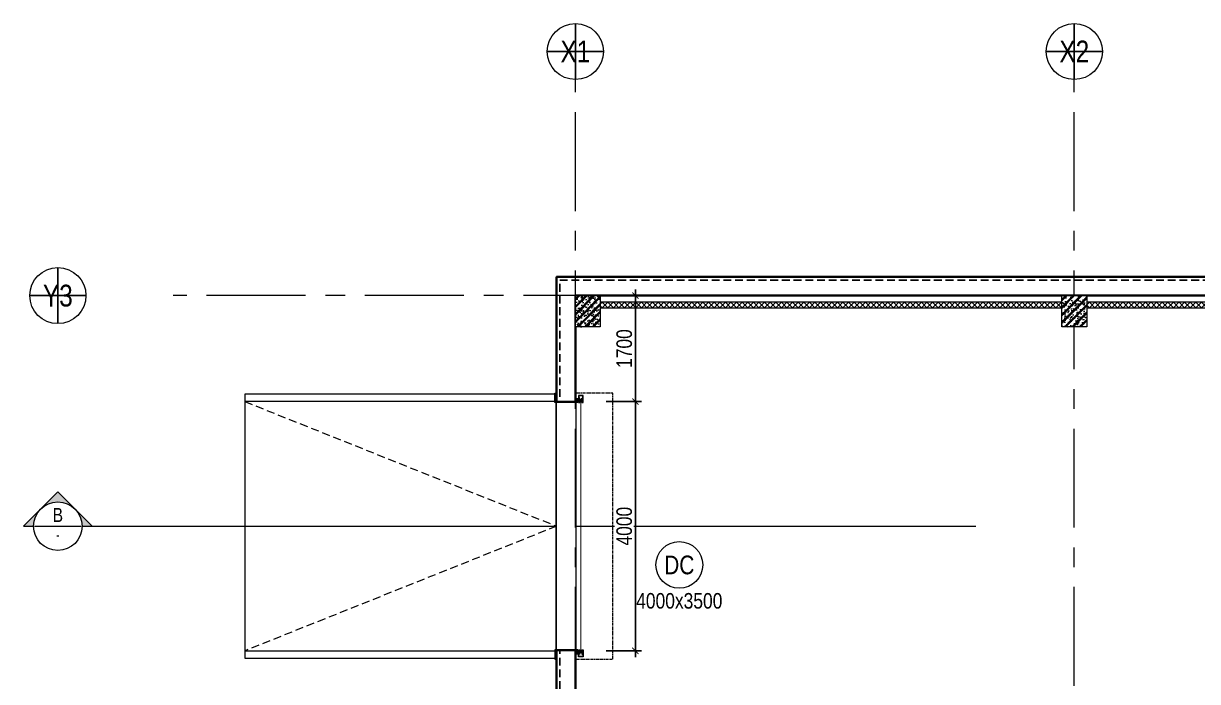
# Model space of a CAD drawing. Header units: millimetres. Extents: x -547695 to 905972, y -1055718 to 167349.
# Drawn here: x -533919 to -515093, y -839483 to -828923 of the extents above; entities that cross this region are included whole.
import ezdxf
from ezdxf.enums import TextEntityAlignment as Align
from ezdxf.xclip import XClip

# ---------------------------------------------------------------- set-up
doc = ezdxf.new("R2010")
doc.units = ezdxf.units.MM
doc.header["$XCLIPFRAME"] = 0
for name, pattern in [('$0$BASE-A0$0$HIDDEN', [0.375, 0.25, -0.125]), ('CENTER', [50.8, 31.75, -6.35, 6.35, -6.35]), ('HIDDEN', [9.525, 6.35, -3.175]), ('XR-MBT1$0$HID', [2.3, 1.5, -0.8])]:
    doc.linetypes.add(name, pattern=pattern)
doc.layers.get('DEFPOINTS').update_dxf_attribs({"color": 1, "lineweight": 25})
doc.layers.add('8', color=8, linetype='Continuous')
doc.layers.add('S-DIM', color=8, linetype='Continuous')
for name, color, linetype, lineweight in [('A-COLS', 9, 'Continuous', 9), ('A-DOOR', 142, 'Continuous', 9), ('A-GRID', 250, 'CENTER', 15), ('A-HEVY', 111, 'Continuous', 35), ('A-HIDD', 45, 'HIDDEN', 9), ('A-PATT', 252, 'Continuous', 9), ('A-SYMBOLS', 10, 'Continuous', 13), ('A-WALL', 12, 'Continuous', 13), ('A-WALL-INT', 31, 'Continuous', 9)]:
    doc.layers.add(name, color=color, linetype=linetype, lineweight=lineweight)
doc.styles.add('VTK _ Arial_2.5 mm', font='arial.ttf', dxfattribs={"width": 0.8})
doc.styles.add('VTK_Arial', font='arial.ttf', dxfattribs={"width": 0.8})
doc.styles.add('VTK_Arial_3.5 mm', font='arial.ttf', dxfattribs={"width": 0.8, "height": 3.5})
doc.dimstyles.new('A-2.5-DIM100', dxfattribs={"dimscale": 100, "dimtxt": 2.5, "dimasz": 1, "dimexe": 1, "dimexo": 0, "dimgap": 0.5, "dimtad": 1, "dimdec": 0, "dimzin": 12, "dimdsep": 46, "dimtxsty": 'VTK_Arial', "dimblk": 'ARCHTICK', "dimcen": 0, "dimdle": 1, "dimclrd": 256, "dimclre": 256, "dimclrt": 7, "dimadec": 1, "dimazin": 3, "dimtfac": 1, "dimtdec": 0, "dimtmove": 0, "dimatfit": 2, "dimfxl": 20, "dimtfill": 1, "dimtolj": 1, "dimtzin": 0, "dimlwd": -1, "dimlwe": -1, "dimarcsym": 0})

# ---------------------------------------------------------------- blocks, each defined once
blk = doc.blocks.new('*U116')
h = blk.add_hatch(color=256)
h.paths.add_polyline_path([(0, 7.35), (3.68, 3.68, 0.198912), (0, 5.2, 0.198912), (-3.68, 3.68)])
h.paths.add_polyline_path([(7.35, 0), (5.2, 0, 0.198912), (3.68, 3.68)])
h.paths.add_polyline_path([(-3.68, 3.68, 0.198912), (-5.2, 0), (-7.35, 0)])
blk.add_line((-5, 0), (5, 0))
blk.add_lwpolyline([(5.2, 0), (7.35, 0), (0, 7.35), (-7.35, 0), (-5.2, 0)])
at = {"linetype": 'HIDDEN', "ltscale": 30}
blk.add_lwpolyline([(6, 0), (491.82, 0)], dxfattribs=at)
blk.add_circle((0, 0), 5.2)
at = {"color": 7, "style": 'VTK_Arial', "width": 0.8, "flags": 8}
for tag, p in [('VIEW-NUMBER1', (0, 0)), ('VIEW-NUMBER2', (497.82, 0))]:
    blk.add_attdef(tag, text='', height=3, dxfattribs=at).set_placement(p, align=Align.BOTTOM_CENTER)
for tag, p in [('SHEET-NUMBER1', (0, -0.87)), ('SHEET-NUMBER2', (497.82, -0.87))]:
    blk.add_attdef(tag, text='', height=2, dxfattribs=at).set_placement(p, align=Align.TOP_CENTER)
blk = doc.blocks.new('ERBHRTHB4T')
at = {"color": 0}
blk.add_wipeout([(-200, 100), (200, 100), (200, -400), (-200, -400)], dxfattribs=at).dxf.layer = '8'
at = {"layer": 'A-PATT'}
h = blk.add_hatch(dxfattribs=at)
h.set_pattern_fill('BT-01', color=256, scale=20, style=0, double=1, pattern_type=2)
h.set_pattern_definition([(50, (115612.73, 26820), (143.45204, -12.55043), [15, -165]), (355, (115612.73, 26820), (-27.75027, 150.43843), [12, -132]), (100.4514, (115624.68, 26818.95), (115.70188, 137.88791), [12.74804, -140.22842]), (46.1842, (115612.73, 26860), (213.4482, -33.1038), [22.5, -247.5]), (96.6356, (115630.52, 26857.24), (186.93254, 194.82357), [19.12206, -210.3426]), (351.1842, (115612.73, 26860), (186.9324, 194.8237), [18, -198]), (21, (115632.73, 26850), (119.38141, -80.52378), [15, -165]), (326, (115632.73, 26850), (48.66307, 145.03), [12, -132]), (71.4514, (115642.68, 26843.29), (168.04453, 64.5061), [12.74804, -140.22842]), (37.5, (115612.73, 26820), (2.43197, 66.57877), [0, -130.4, 0, -134, 0, -132.5]), (7.5, (115612.73, 26820), (52.613907, 78.882342), [0, -76.4, 0, -127.4, 0, -50.5]), (327.5, (115568.13, 26820), (106.764487, -4.510974), [0, -50, 0, -156, 0, -207]), (317.5, (115548.13, 26820), (116.637234, 20.021), [0, -65, 0, -103.6, 0, -147]), (45, (115612.73, 26820), (-60.104076, 60.104076), []), (45, (115612.73, 26844.5), (-60.104076, 60.104076), [])])
h.paths.add_polyline_path([(200, 100), (200, -400), (-200, -400), (-200, 100)])
at = {"color": 0}
blk.add_lwpolyline([(-200, 100), (200, 100), (200, -400), (-200, -400)], close=True, dxfattribs=at)
blk = doc.blocks.new('ERYUJH76Y')
at = {"layer": 'A-GRID', "ltscale": 50}
for points in [[(-24000, 3348), (-24000, 25008)], [(-16000, 3348), (-16000, 25008)], [(4694, 21428), (-30447, 21428)]]:
    blk.add_lwpolyline(points, dxfattribs=at)
at = {"layer": 'A-COLS'}
for p in [(-23800, 21328), (-16000, 21328)]:
    blk.add_blockref('ERBHRTHB4T', p, dxfattribs=at)
blk = doc.blocks.new('*U49')
for p, q in [((-3985, 425), (-4095, 425)), ((-4095, 425), (-4095, 350)), ((-3988, 422), (-4092, 422)), ((-4010, 416), (-4053, 416)), ((-4053, 403), (-4053, 416)), ((-4053, 408), (-4053, 408)), ((-4037, 403), (-4053, 403)), ((-4013, 413), (-4050, 413)), ((-4050, 406), (-4050, 413)), ((-4037, 406), (-4050, 406)), ((-4037, 406), (-4037, 403)), ((-4023, 406), (-4013, 406)), ((-4013, 406), (-4023, 406)), ((-4023, 403), (-4023, 406)), ((-4023, 403), (-3985, 403)), ((-4013, 406), (-4013, 413)), ((-4010, 406), (-4010, 416)), ((-4010, 406), (-3988, 406)), ((-3988, 406), (-3988, 422)), ((-3985, 403), (-3985, 425)), ((-15, 403), (-15, 425)), ((-15, 425), (95, 425)), ((23, 403), (-15, 403)), ((-12, 406), (-12, 422)), ((-12, 422), (92, 422)), ((10, 406), (-12, 406)), ((10, 406), (10, 416)), ((10, 416), (53, 416)), ((13, 406), (13, 413)), ((13, 413), (50, 413)), ((23, 406), (13, 406)), ((13, 406), (23, 406)), ((23, 403), (23, 406)), ((37, 406), (37, 403)), ((37, 406), (50, 406)), ((37, 403), (53, 403)), ((50, 406), (50, 413)), ((53, 403), (53, 416)), ((53, 408), (53, 408)), ((95, 425), (95, 350))]:
    blk.add_line(p, q)
for points in [[(-4037, 403, 0.277794), (-4010, 396, -0.278361), (-4023, 403)], [(37, 403, -0.277794), (10, 396, 0.278361), (23, 403)]]:
    blk.add_lwpolyline(points, format="xyb")
at = {"color": 250}
blk.add_wipeout([(0, 0), (-4000, 0), (-4000, 300), (0, 300)], dxfattribs=at)
for p, q in [((-4092, 422), (-4092, 353)), ((92, 422), (92, 353)), ((-4095, 350), (-3985, 350)), ((-4092, 353), (-3988, 353)), ((-4037, 373), (-4053, 373)), ((-4053, 373), (-4053, 360)), ((-4053, 368), (-4053, 368)), ((-4010, 360), (-4053, 360)), ((-4037, 370), (-4050, 370)), ((-4050, 370), (-4050, 363)), ((-4013, 363), (-4050, 363)), ((-4037, 370), (-4037, 373)), ((-3985, 373), (-4023, 373)), ((-4023, 373), (-4023, 370)), ((-4013, 370), (-4023, 370)), ((-4013, 370), (-4013, 363)), ((-3988, 370), (-4010, 370)), ((-4010, 370), (-4010, 360)), ((-4000, 300), (-4000, 0)), ((-3988, 353), (-3988, 370)), ((-3985, 350), (-3985, 373)), ((-15, 350), (-15, 373)), ((-15, 373), (23, 373)), ((95, 350), (-15, 350)), ((-12, 353), (-12, 370)), ((-12, 370), (10, 370)), ((92, 353), (-12, 353)), ((0, 300), (0, 0)), ((10, 370), (10, 360)), ((10, 360), (53, 360)), ((13, 370), (23, 370)), ((13, 370), (13, 363)), ((13, 363), (50, 363)), ((23, 373), (23, 370)), ((37, 370), (37, 373)), ((37, 373), (53, 373)), ((37, 370), (50, 370)), ((50, 370), (50, 363)), ((53, 373), (53, 360)), ((53, 368), (53, 368))]:
    blk.add_line(p, q)
at = {"color": 1}
for p, q in [((-4002, 348), (-4048, 302)), ((-4048, 348), (-4002, 302)), ((2, 348), (48, 302)), ((48, 348), (2, 302))]:
    blk.add_line(p, q, dxfattribs=at)
at = {"linetype": 'XR-MBT1$0$HID', "ltscale": 10}
blk.add_lwpolyline([(50, 300), (135, 300), (135, 900), (-4135, 900), (-4135, 544), (-4135, 544), (-4135, 300), (-4050, 300)], dxfattribs=at)
for points in [[(-4037, 373, -0.277794), (-4010, 379, 0.278361), (-4023, 373)], [(37, 373, 0.277794), (10, 379, -0.278361), (23, 373)]]:
    blk.add_lwpolyline(points, format="xyb")
at = {"linetype": 'XR-MBT1$0$HID', "ltscale": 10, "const_width": 20}
blk.add_lwpolyline([(-4025, 388), (25, 388)], dxfattribs=at)
for points in [[(-4000, 350), (-4000, 340), (-3985, 340), (-3985, -30), (-4135, -30), (-4135, -15), (-4123, -15), (-4123, 0)], [(-4050, 350), (-4000, 350), (-4000, 300), (-4050, 300), (-4050, 350)], [(0, 350), (0, 340), (-15, 340), (-15, -30), (135, -30), (135, -15), (123, -15), (123, 0)], [(50, 350), (0, 350), (0, 300), (50, 300), (50, 350)]]:
    blk.add_lwpolyline(points)
for points in [[(-4048, 348), (-4002, 348), (-4002, 302), (-4048, 302)], [(48, 348), (2, 348), (2, 302), (48, 302)]]:
    blk.add_lwpolyline(points, close=True)
at = {"style": 'VTK_Arial', "width": 0.8}
blk.add_attdef('DFDFD', (-1866, 322), '', height=100, dxfattribs=at)
blk = doc.blocks.new('rty')
at = {"layer": 'A-HIDD', "ltscale": 20}
blk.add_lwpolyline([(0, 2000), (5000, 0), (0, -2000)], dxfattribs=at)
at = {"layer": 'A-PATT'}
for points in [[(0, -2120), (5000, -2120), (5000, 2120), (0, 2120)], [(0, -2000), (5000, -2000), (5000, 2000), (0, 2000)]]:
    blk.add_lwpolyline(points, close=True, dxfattribs=at)
blk = doc.blocks.new('RHRTHRHRT')
at = {"layer": 'A-PATT', "transparency": 33554620}
h = blk.add_hatch(dxfattribs=at)
h.set_pattern_fill('ANSI37', color=256, scale=20)
h.set_pattern_definition([(45, (-12900, -14800), (-44.90128, 44.90128), []), (135, (-12900, -14800), (-44.90128, -44.90128), [])])
h.paths.add_polyline_path([(-100, -4567), (-200, -4567), (-200, -14800), (-100, -14800)])
h.paths.add_polyline_path([(0, -500), (-24900, -500), (-24900, -400), (0, -400)])
h.paths.add_polyline_path([(-100, -2115), (-200, -2115), (-200, -500), (-100, -500)])
at = {"layer": 'A-HEVY'}
blk.add_lwpolyline([(-25600, -7075), (-25600, 0), (0, 0), (0, -300), (-25300, -300), (-25300, -7075)], dxfattribs=at)
at = {"layer": 'A-WALL-INT'}
blk.add_lwpolyline([(0, -500), (-24900, -500), (-24900, -400), (0, -400)], close=True, dxfattribs=at)
at = {"layer": 'DEFPOINTS', "linetype": '$0$BASE-A0$0$HIDDEN', "ltscale": 500}
blk.add_lwpolyline([(-25550, -50), (0, -50), (0, -15050), (-25550, -15050)], close=True, dxfattribs=at)
at = {"layer": 'A-DOOR', "rotation": 270}
blk.add_blockref('*U49', (-25600, -6000), dxfattribs=at)
at = {"layer": 'A-WALL'}
blk.add_blockref('rty', (-30600, -4000), dxfattribs=at)
at = {"layer": 'A-GRID'}
ref = blk.add_blockref('ERYUJH76Y', (-1300, -21728), dxfattribs=at)
XClip(ref).set_block_clipping_path([(-32069.3798585372, 5005.1306604635), (6367.1031573832, 26504.5361301411)])
blk = doc.blocks.new('_ARCHTICK')
at = {"color": 0, "linetype": 'ByBlock', "const_width": 0.15}
blk.add_lwpolyline([(-0.5, -0.5), (0.5, 0.5)], dxfattribs=at)
blk = doc.blocks.new('*D407')
at = {"layer": 'DEFPOINTS', "color": 0, "transparency": 16777216}
for p in [(-524575, -834990), (-524575, -838990), (-524107, -838990)]:
    blk.add_point(p, dxfattribs=at)
at = {"layer": 'S-DIM', "transparency": 16777216}
for p, q in [((-524107, -834890), (-524107, -839090)), ((-524575, -834990), (-524007, -834990)), ((-524575, -838990), (-524007, -838990))]:
    blk.add_line(p, q, dxfattribs=at)
at = {"layer": 'S-DIM', "transparency": 16777216, "xscale": 100, "yscale": 100, "zscale": 100}
for p, rotation in [((-524107, -834990), 90), ((-524107, -838990), 270)]:
    blk.add_blockref('_ARCHTICK', p, dxfattribs=dict(at, rotation=rotation))
at = {"layer": 'S-DIM', "color": 7, "transparency": 16777216, "insert": (-524285, -836990), "char_height": 250, "attachment_point": 5, "rotation": 90, "style": 'VTK_Arial', "bg_fill": 3, "box_fill_scale": 1.1, "bg_fill_color": 257, "bg_fill_transparency": 0}
blk.add_mtext('\\A1;4000', dxfattribs=at)
blk = doc.blocks.new('*U311')
blk.add_wipeout([(4.5, 0), (4.46, -0.56), (4.36, -1.12), (4.18, -1.66), (3.94, -2.17), (3.64, -2.65), (3.28, -3.08), (2.87, -3.47), (2.41, -3.8), (1.92, -4.07), (1.39, -4.28), (0.84, -4.42), (0.28, -4.49), (-0.28, -4.49), (-0.84, -4.42), (-1.39, -4.28), (-1.92, -4.07), (-2.41, -3.8), (-2.87, -3.47), (-3.28, -3.08), (-3.64, -2.65), (-3.94, -2.17), (-4.18, -1.66), (-4.36, -1.12), (-4.46, -0.56), (-4.5, 0), (-4.46, 0.56), (-4.36, 1.12), (-4.18, 1.66), (-3.94, 2.17), (-3.64, 2.65), (-3.28, 3.08), (-2.87, 3.47), (-2.41, 3.8), (-1.92, 4.07), (-1.39, 4.28), (-0.84, 4.42), (-0.28, 4.49), (0.28, 4.49), (0.84, 4.42), (1.39, 4.28), (1.92, 4.07), (2.41, 3.8), (2.87, 3.47), (3.28, 3.08), (3.64, 2.65), (3.94, 2.17), (4.18, 1.66), (4.36, 1.12), (4.46, 0.56)])
blk.add_circle((0, 0), 4.5)
at = {"layer": 'DEFPOINTS', "color": 250}
for p, q in [((0, 4.5), (0, -4.5)), ((-4.5, 0), (4.5, 0))]:
    blk.add_line(p, q, dxfattribs=at)
at = {"color": 7, "style": 'VTK_Arial_3.5 mm', "width": 0.8}
blk.add_attdef('X12', text='', height=3.5, dxfattribs=at).set_placement((0, 0), align=Align.MIDDLE_CENTER)
blk = doc.blocks.new('*U314')
blk.add_wipeout([(4.5, 0), (4.46, -0.56), (4.36, -1.12), (4.18, -1.66), (3.94, -2.17), (3.64, -2.65), (3.28, -3.08), (2.87, -3.47), (2.41, -3.8), (1.92, -4.07), (1.39, -4.28), (0.84, -4.42), (0.28, -4.49), (-0.28, -4.49), (-0.84, -4.42), (-1.39, -4.28), (-1.92, -4.07), (-2.41, -3.8), (-2.87, -3.47), (-3.28, -3.08), (-3.64, -2.65), (-3.94, -2.17), (-4.18, -1.66), (-4.36, -1.12), (-4.46, -0.56), (-4.5, 0), (-4.46, 0.56), (-4.36, 1.12), (-4.18, 1.66), (-3.94, 2.17), (-3.64, 2.65), (-3.28, 3.08), (-2.87, 3.47), (-2.41, 3.8), (-1.92, 4.07), (-1.39, 4.28), (-0.84, 4.42), (-0.28, 4.49), (0.28, 4.49), (0.84, 4.42), (1.39, 4.28), (1.92, 4.07), (2.41, 3.8), (2.87, 3.47), (3.28, 3.08), (3.64, 2.65), (3.94, 2.17), (4.18, 1.66), (4.36, 1.12), (4.46, 0.56)])
blk.add_circle((0, 0), 4.5)
at = {"layer": 'DEFPOINTS', "color": 250}
for p, q in [((0, 4.5), (0, -4.5)), ((-4.5, 0), (4.5, 0))]:
    blk.add_line(p, q, dxfattribs=at)
at = {"color": 7, "style": 'VTK_Arial_3.5 mm', "width": 0.8}
blk.add_attdef('X12', text='', height=3.5, dxfattribs=at).set_placement((0, 0), align=Align.MIDDLE_CENTER)
blk = doc.blocks.new('*U315')
blk.add_wipeout([(4.5, 0), (4.46, -0.56), (4.36, -1.12), (4.18, -1.66), (3.94, -2.17), (3.64, -2.65), (3.28, -3.08), (2.87, -3.47), (2.41, -3.8), (1.92, -4.07), (1.39, -4.28), (0.84, -4.42), (0.28, -4.49), (-0.28, -4.49), (-0.84, -4.42), (-1.39, -4.28), (-1.92, -4.07), (-2.41, -3.8), (-2.87, -3.47), (-3.28, -3.08), (-3.64, -2.65), (-3.94, -2.17), (-4.18, -1.66), (-4.36, -1.12), (-4.46, -0.56), (-4.5, 0), (-4.46, 0.56), (-4.36, 1.12), (-4.18, 1.66), (-3.94, 2.17), (-3.64, 2.65), (-3.28, 3.08), (-2.87, 3.47), (-2.41, 3.8), (-1.92, 4.07), (-1.39, 4.28), (-0.84, 4.42), (-0.28, 4.49), (0.28, 4.49), (0.84, 4.42), (1.39, 4.28), (1.92, 4.07), (2.41, 3.8), (2.87, 3.47), (3.28, 3.08), (3.64, 2.65), (3.94, 2.17), (4.18, 1.66), (4.36, 1.12), (4.46, 0.56)])
blk.add_circle((0, 0), 4.5)
at = {"layer": 'DEFPOINTS', "color": 250}
for p, q in [((0, 4.5), (0, -4.5)), ((-4.5, 0), (4.5, 0))]:
    blk.add_line(p, q, dxfattribs=at)
at = {"color": 7, "style": 'VTK_Arial_3.5 mm', "width": 0.8}
blk.add_attdef('X12', text='', height=3.5, dxfattribs=at).set_placement((0, 0), align=Align.MIDDLE_CENTER)
blk = doc.blocks.new('Ư4RGH56YH')
at = {"layer": 'A-SYMBOLS', "xscale": 100, "yscale": 100, "zscale": 100}
for name, p, values in [('*U314', (-26927.2, 3917.2), {'X12': 'X1'}), ('*U315', (-18927.2, 3917.2), {'X12': 'X2'}), ('*U311', (-35225.7, 0), {'X12': 'Y3'})]:
    blk.add_blockref(name, p, dxfattribs=at).add_auto_attribs(values)
blk = doc.blocks.new('*D419')
at = {"layer": 'DEFPOINTS', "color": 0, "transparency": 16777216}
for p in [(-524669, -833290), (-524107, -833290), (-524575, -834990)]:
    blk.add_point(p, dxfattribs=at)
at = {"layer": 'S-DIM', "transparency": 16777216}
for p, q in [((-524107, -835090), (-524107, -833190)), ((-524669, -833290), (-524007, -833290)), ((-524575, -834990), (-524007, -834990))]:
    blk.add_line(p, q, dxfattribs=at)
at = {"layer": 'S-DIM', "transparency": 16777216, "xscale": 100, "yscale": 100, "zscale": 100}
for p, rotation in [((-524107, -833290), 90), ((-524107, -834990), 270)]:
    blk.add_blockref('_ARCHTICK', p, dxfattribs=dict(at, rotation=rotation))
at = {"layer": 'S-DIM', "color": 7, "transparency": 16777216, "insert": (-524285, -834140), "char_height": 250, "attachment_point": 5, "rotation": 90, "style": 'VTK_Arial', "bg_fill": 3, "box_fill_scale": 1.1, "bg_fill_color": 257, "bg_fill_transparency": 0}
blk.add_mtext('\\A1;1700', dxfattribs=at)
blk = doc.blocks.new('*U133')
blk.add_wipeout([(3.75, 0), (3.72, -0.47), (3.63, -0.93), (3.49, -1.38), (3.29, -1.81), (3.03, -2.2), (2.73, -2.57), (2.39, -2.89), (2.01, -3.17), (1.6, -3.39), (1.16, -3.57), (0.7, -3.68), (0.24, -3.74), (-0.24, -3.74), (-0.7, -3.68), (-1.16, -3.57), (-1.6, -3.39), (-2.01, -3.17), (-2.39, -2.89), (-2.73, -2.57), (-3.03, -2.2), (-3.29, -1.81), (-3.49, -1.38), (-3.63, -0.93), (-3.72, -0.47), (-3.75, 0), (-3.72, 0.47), (-3.63, 0.93), (-3.49, 1.38), (-3.29, 1.81), (-3.03, 2.2), (-2.73, 2.57), (-2.39, 2.89), (-2.01, 3.17), (-1.6, 3.39), (-1.16, 3.57), (-0.7, 3.68), (-0.24, 3.74), (0.24, 3.74), (0.7, 3.68), (1.16, 3.57), (1.6, 3.39), (2.01, 3.17), (2.39, 2.89), (2.73, 2.57), (3.03, 2.2), (3.29, 1.81), (3.49, 1.38), (3.63, 0.93), (3.72, 0.47)])
blk.add_circle((0, 0), 3.75)
at = {"color": 7, "style": 'VTK _ Arial_2.5 mm', "width": 0.8, "flags": 8}
for tag, height, p in [('SYMBOL', 3, (0, 0)), ('900', 2.5, (0, -5.76))]:
    blk.add_attdef(tag, text='', height=height, dxfattribs=at).set_placement(p, align=Align.MIDDLE_CENTER)

msp = doc.modelspace()

# ---------------------------------------------------------------- block references
at = {"layer": 'A-SYMBOLS'}
ref = msp.add_blockref('*U116', (-533367.7, -836990.2), dxfattribs=dict(at, xscale=74.91082045184334, yscale=74.91082045184334, zscale=74.91082045184334))
ref.add_attrib('VIEW-NUMBER1', 'B', dxfattribs={"layer": '0', "color": 7, "height": 224.7, "style": 'VTK_Arial', "width": 0.8, "flags": 8}).set_placement((-533367.7, -836990.2), align=Align.BOTTOM_CENTER)
ref.add_attrib('SHEET-NUMBER1', '-', dxfattribs={"layer": '0', "color": 7, "height": 149.8, "style": 'VTK_Arial', "width": 0.8, "flags": 8}).set_placement((-533367.7, -837055.7), align=Align.TOP_CENTER)

# ---------------------------------------------------------------- next in the draw order: block references
msp.add_blockref('RHRTHRHRT', (-499769.1, -832990.2), dxfattribs=at)

# ---------------------------------------------------------------- next in the draw order: block references
msp.add_blockref('Ư4RGH56YH', (-498141.9, -833290.2), dxfattribs=at)

# ---------------------------------------------------------------- next in the draw order: block references
at = {"layer": 'A-SYMBOLS', "xscale": 100, "yscale": 100, "zscale": 100}
msp.add_blockref('*U133', (-523403, -837611.9), dxfattribs=at).add_auto_attribs({'SYMBOL': 'DC', '900': '4000x3500'})

# ---------------------------------------------------------------- next in the draw order: dimensions: what is measured, and where the dimension line sits
at = {"layer": 'S-DIM'}
dim = msp.add_linear_dim(base=(-524107, -838990.2), p1=(-524574.9, -834990.2), p2=(-524574.9, -838990.2), angle=90, dimstyle='A-2.5-DIM100', override={"dimpost": '\\X'}, dxfattribs=at)
dim.commit()
dim.dimension.update_dxf_attribs({"geometry": '*D407', "text_midpoint": (-524284.6, -836990.2)})

# ---------------------------------------------------------------- next in the draw order: dimensions: what is measured, and where the dimension line sits
dim = msp.add_linear_dim(base=(-524107, -833290.2), p1=(-524574.9, -834990.2), p2=(-524669.1, -833290.2), angle=90, dimstyle='A-2.5-DIM100', override={"dimpost": '\\X', "dimtmove": 1}, dxfattribs=at)
dim.commit()
dim.dimension.update_dxf_attribs({"geometry": '*D419', "text_midpoint": (-524284.6, -834140.2)})

doc.saveas('drawing.dxf')
